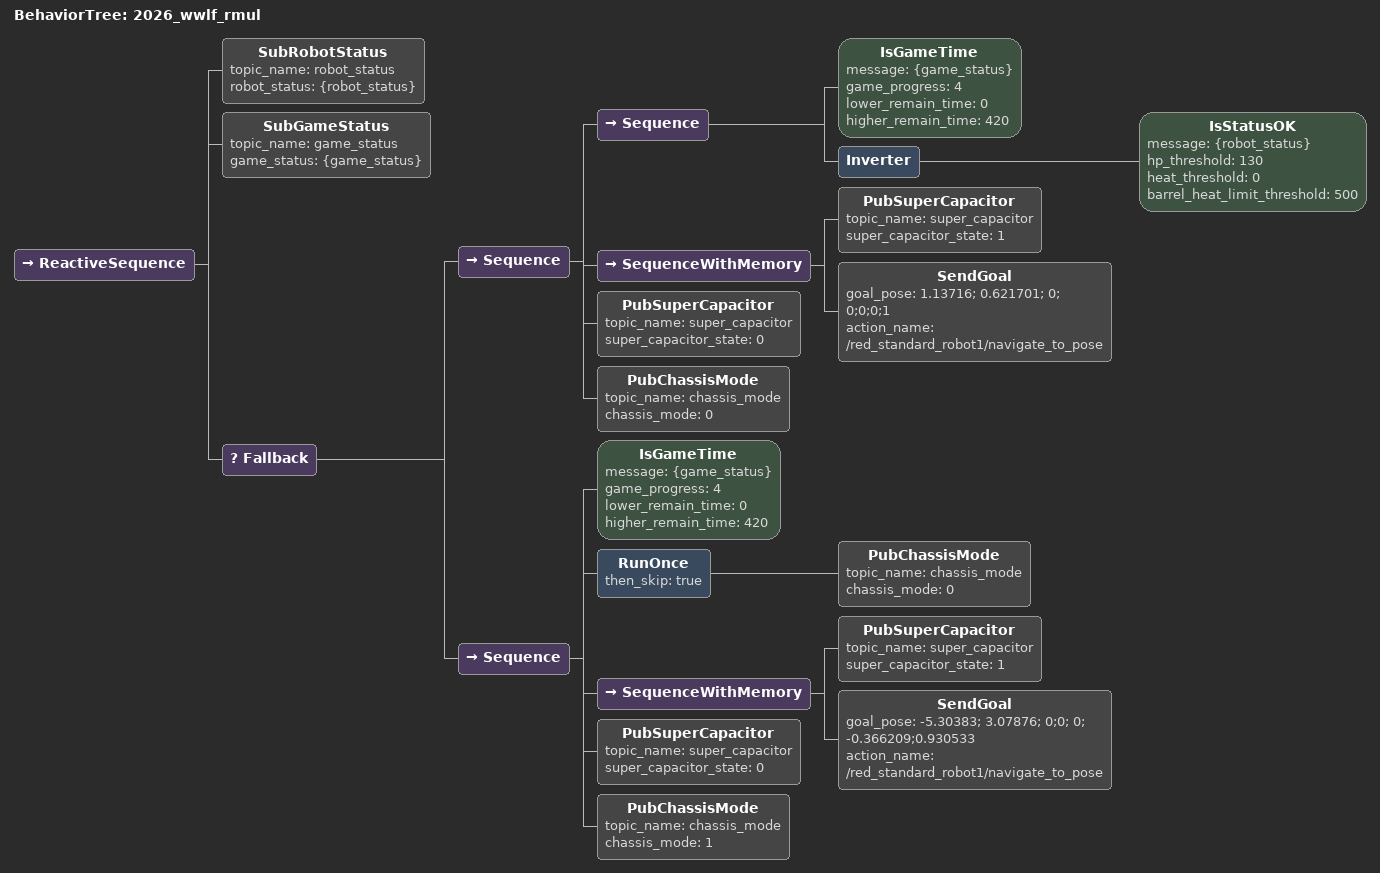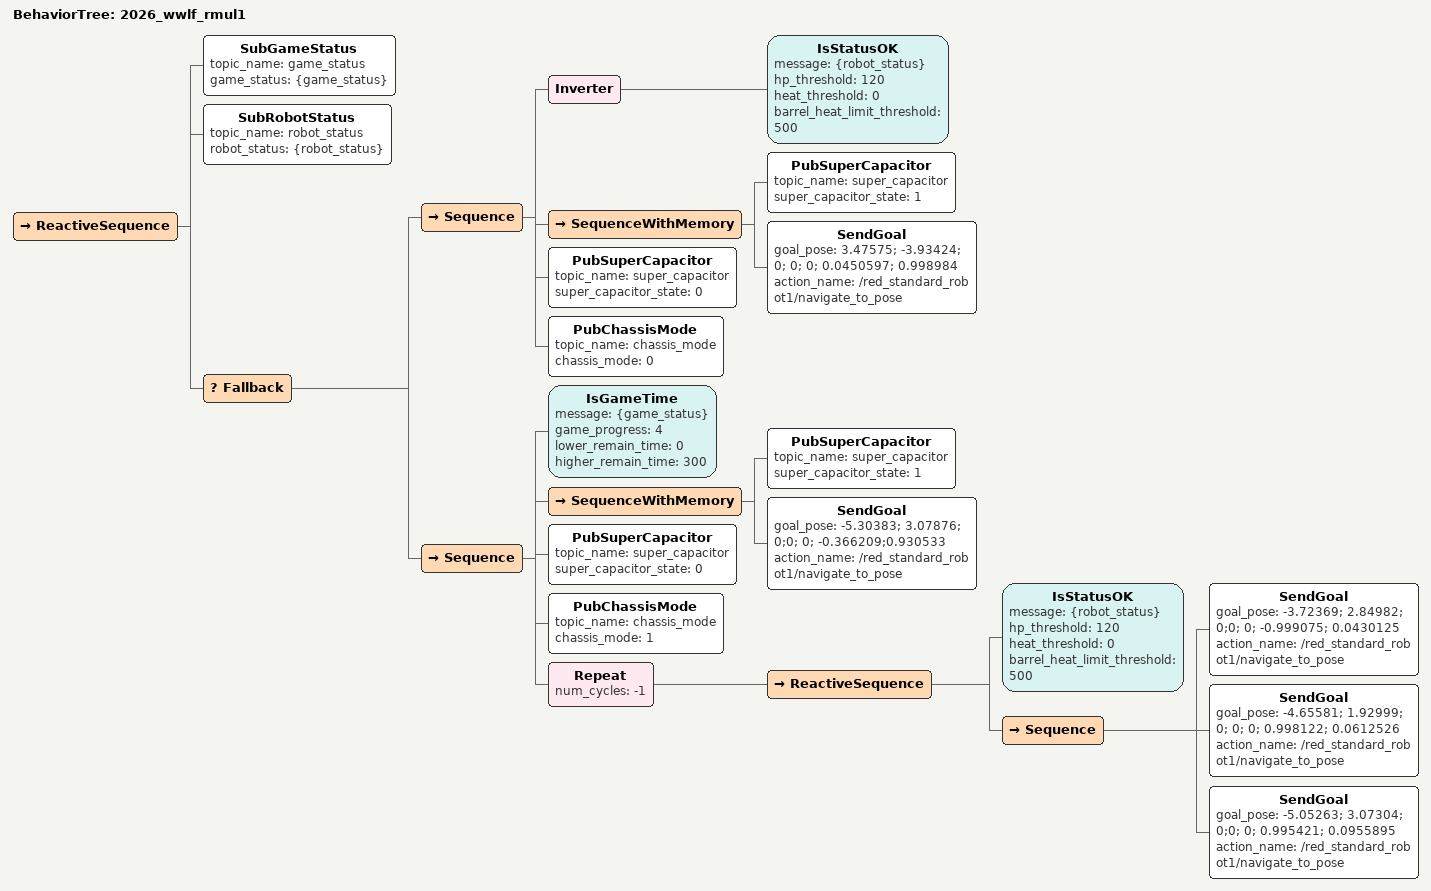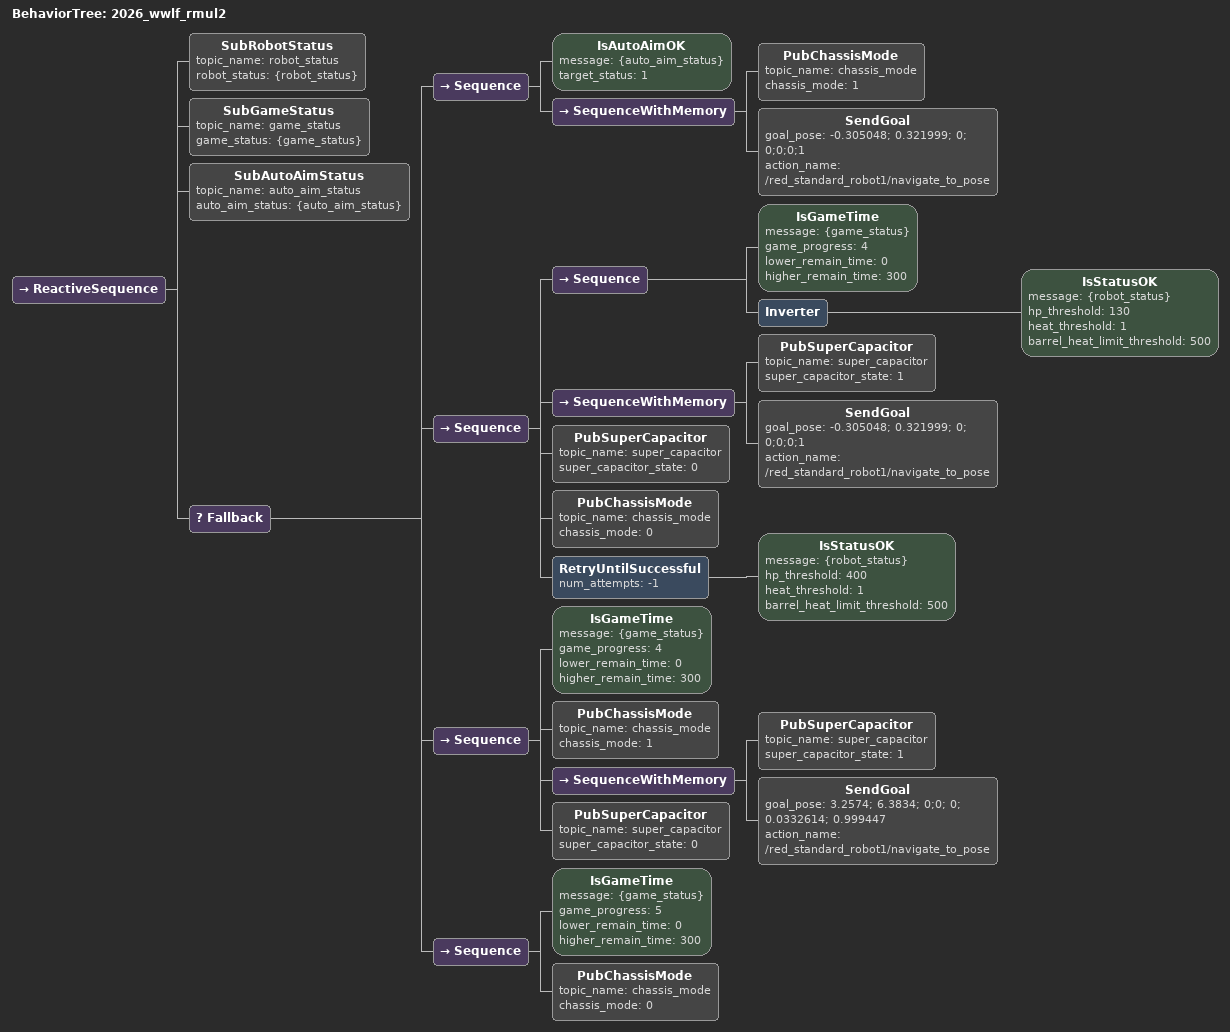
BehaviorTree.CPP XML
<?xml version="1.0" encoding="UTF-8"?>
<root BTCPP_format="4"
      main_tree_to_execute="2026_wwlf_rmul2">
  <BehaviorTree ID="2026_wwlf_rmul">
    <ReactiveSequence>
      <SubRobotStatus topic_name="robot_status"
                      robot_status="{robot_status}"/>
      <SubGameStatus topic_name="game_status"
                     game_status="{game_status}"/>
      <Fallback>
        <Sequence>
          <Sequence>
            <IsGameTime message="{game_status}"
                        game_progress="4"
                        lower_remain_time="0"
                        higher_remain_time="420"/>
            <Inverter>
              <IsStatusOK message="{robot_status}"
                          hp_threshold="130"
                          heat_threshold="0"
                          barrel_heat_limit_threshold="500"/>
            </Inverter>
          </Sequence>
          <SequenceWithMemory>
            <PubSuperCapacitor topic_name="super_capacitor"
                               super_capacitor_state="1"/>
            <SendGoal goal_pose="1.13716; 0.621701; 0; 0;0;0;1"
                      action_name="/red_standard_robot1/navigate_to_pose"/>
          </SequenceWithMemory>
          <PubSuperCapacitor topic_name="super_capacitor"
                             super_capacitor_state="0"/>
          <PubChassisMode topic_name="chassis_mode"
                          chassis_mode="0"/>
        </Sequence>
        <Sequence>
          <IsGameTime message="{game_status}"
                      game_progress="4"
                      lower_remain_time="0"
                      higher_remain_time="420"/>
          <RunOnce then_skip="true">
            <PubChassisMode topic_name="chassis_mode"
                            chassis_mode="0"/>
          </RunOnce>
          <SequenceWithMemory>
            <PubSuperCapacitor topic_name="super_capacitor"
                               super_capacitor_state="1"/>
            <SendGoal goal_pose="-5.30383; 3.07876; 0;0; 0; -0.366209;0.930533"
                      action_name="/red_standard_robot1/navigate_to_pose"/>
          </SequenceWithMemory>
          <PubSuperCapacitor topic_name="super_capacitor"
                             super_capacitor_state="0"/>
          <PubChassisMode topic_name="chassis_mode"
                          chassis_mode="1"/>
        </Sequence>
      </Fallback>
    </ReactiveSequence>
  </BehaviorTree>

  <BehaviorTree ID="2026_wwlf_rmul1">
    <ReactiveSequence>
      <SubGameStatus topic_name="game_status"
                     game_status="{game_status}"/>
      <SubRobotStatus topic_name="robot_status"
                      robot_status="{robot_status}"/>
      <Fallback>
        <Sequence>
          <Inverter>
            <IsStatusOK message="{robot_status}"
                        hp_threshold="120"
                        heat_threshold="0"
                        barrel_heat_limit_threshold="500"/>
          </Inverter>
          <SequenceWithMemory>
            <PubSuperCapacitor topic_name="super_capacitor"
                               super_capacitor_state="1"/>
            <SendGoal goal_pose="3.47575; -3.93424; 0; 0; 0; 0.0450597; 0.998984"
                      action_name="/red_standard_robot1/navigate_to_pose"/>
          </SequenceWithMemory>
          <PubSuperCapacitor topic_name="super_capacitor"
                             super_capacitor_state="0"/>
          <PubChassisMode topic_name="chassis_mode"
                          chassis_mode="0"/>
        </Sequence>
        <Sequence>
          <IsGameTime message="{game_status}"
                      game_progress="4"
                      lower_remain_time="0"
                      higher_remain_time="300"/>
          <SequenceWithMemory>
            <PubSuperCapacitor topic_name="super_capacitor"
                               super_capacitor_state="1"/>
            <SendGoal goal_pose="-5.30383; 3.07876; 0;0; 0; -0.366209;0.930533"
                      action_name="/red_standard_robot1/navigate_to_pose"/>
          </SequenceWithMemory>
          <PubSuperCapacitor topic_name="super_capacitor"
                             super_capacitor_state="0"/>
          <PubChassisMode topic_name="chassis_mode"
                          chassis_mode="1"/>
          <Repeat num_cycles="-1">
            <ReactiveSequence>
              <IsStatusOK message="{robot_status}"
                          hp_threshold="120"
                          heat_threshold="0"
                          barrel_heat_limit_threshold="500"/>
              <Sequence>
                <SendGoal goal_pose="-3.72369; 2.84982; 0;0; 0; -0.999075; 0.0430125"
                          action_name="/red_standard_robot1/navigate_to_pose"/>
                <SendGoal goal_pose="-4.65581; 1.92999; 0; 0; 0; 0.998122; 0.0612526"
                          action_name="/red_standard_robot1/navigate_to_pose"/>
                <SendGoal goal_pose="-5.05263; 3.07304; 0;0; 0; 0.995421; 0.0955895"
                          action_name="/red_standard_robot1/navigate_to_pose"/>
              </Sequence>
            </ReactiveSequence>
          </Repeat>
        </Sequence>
      </Fallback>
    </ReactiveSequence>
  </BehaviorTree>

  <BehaviorTree ID="2026_wwlf_rmul2">
    <ReactiveSequence>
      <SubRobotStatus topic_name="robot_status"
                      robot_status="{robot_status}"/>
      <SubGameStatus topic_name="game_status"
                     game_status="{game_status}"/>
      <SubAutoAimStatus topic_name="auto_aim_status"
                        auto_aim_status="{auto_aim_status}"/>
      <Fallback>
        <Sequence>
          <IsAutoAimOK message="{auto_aim_status}"
                       target_status="1"/>
          <SequenceWithMemory>
            <PubChassisMode topic_name="chassis_mode"
                            chassis_mode="1"/>
            <SendGoal goal_pose="-0.305048; 0.321999; 0; 0;0;0;1"
                      action_name="/red_standard_robot1/navigate_to_pose"/>
          </SequenceWithMemory>
        </Sequence>
        <Sequence>
          <Sequence>
            <IsGameTime message="{game_status}"
                        game_progress="4"
                        lower_remain_time="0"
                        higher_remain_time="300"/>
            <Inverter>
              <IsStatusOK message="{robot_status}"
                          hp_threshold="130"
                          heat_threshold="1"
                          barrel_heat_limit_threshold="500"/>
            </Inverter>
          </Sequence>
          <SequenceWithMemory>
            <PubSuperCapacitor topic_name="super_capacitor"
                               super_capacitor_state="1"/>
            <SendGoal goal_pose="-0.305048; 0.321999; 0; 0;0;0;1"
                      action_name="/red_standard_robot1/navigate_to_pose"/>
          </SequenceWithMemory>
          <PubSuperCapacitor topic_name="super_capacitor"
                             super_capacitor_state="0"/>
          <PubChassisMode topic_name="chassis_mode"
                          chassis_mode="0"/>
          <RetryUntilSuccessful num_attempts="-1">
            <IsStatusOK message="{robot_status}"
                        hp_threshold="400"
                        heat_threshold="1"
                        barrel_heat_limit_threshold="500"/>
          </RetryUntilSuccessful>
        </Sequence>
        <Sequence>
          <IsGameTime message="{game_status}"
                      game_progress="4"
                      lower_remain_time="0"
                      higher_remain_time="300"/>
          <PubChassisMode topic_name="chassis_mode"
                          chassis_mode="1"/>
          <SequenceWithMemory>
            <PubSuperCapacitor topic_name="super_capacitor"
                               super_capacitor_state="1"/>
            <SendGoal goal_pose="3.2574; 6.3834; 0;0; 0; 0.0332614; 0.999447"
                      action_name="/red_standard_robot1/navigate_to_pose"/>
          </SequenceWithMemory>
          <PubSuperCapacitor topic_name="super_capacitor"
                             super_capacitor_state="0"/>
        </Sequence>
        <Sequence>
          <IsGameTime message="{game_status}"
                      game_progress="5"
                      lower_remain_time="0"
                      higher_remain_time="300"/>
          <PubChassisMode topic_name="chassis_mode"
                          chassis_mode="0"/>
        </Sequence>
      </Fallback>
    </ReactiveSequence>
  </BehaviorTree>

</root>
